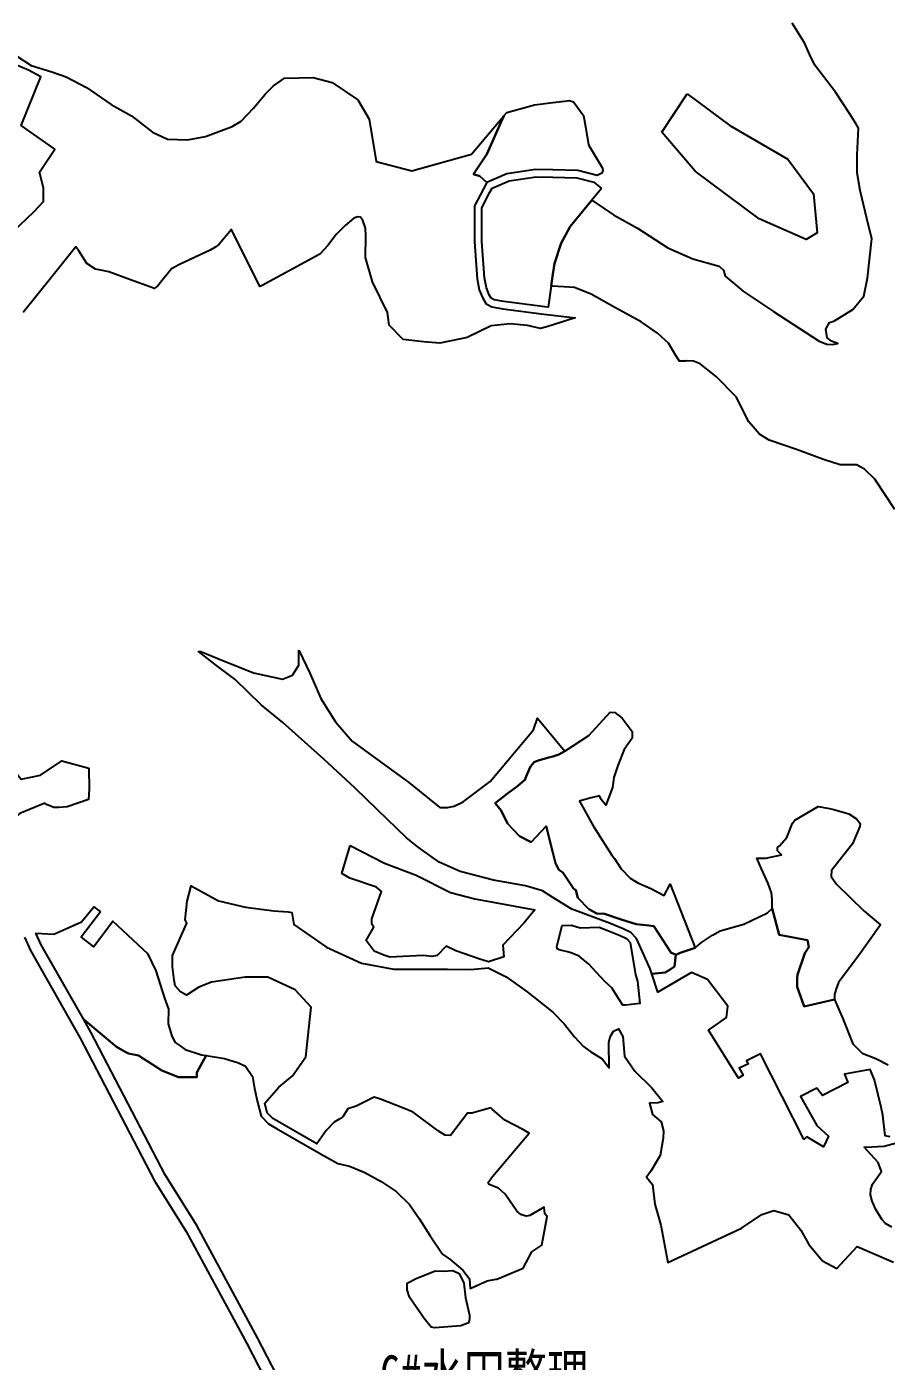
# Model space of a CAD drawing. Header units: millimetres. Extents: x 35444746 to 35449000, y 3482000 to 3488437.
# Drawn here: x 35446807.2 to 35447122.2, y 3485341.1 to 3485830 of the extents above; entities that cross this region are included whole.
import ezdxf
from ezdxf.enums import TextEntityAlignment as Align

# ---------------------------------------------------------------- set-up
doc = ezdxf.new("R2010")
doc.units = ezdxf.units.MM
for name, color, linetype, true_color in [('0203.02旱地整理', 9, 'Continuous', 0x808080), ('0204.01水田整理标注', 7, 'Continuous', 0xffffff), ('0204.02水田整理', 9, 'Continuous', 0x808080)]:
    doc.layers.add(name, color=color, linetype=linetype, true_color=true_color)
doc.styles.add('宋体', font='')
doc.styles.get('宋体').set_extended_font_data('SimSun')

msp = doc.modelspace()

# ---------------------------------------------------------------- linework, layer by layer
at = {"layer": '0203.02旱地整理', "color": 41}
for points in [[(35446803.583, 3485819.182), (35446808.933, 3485815.869), (35446816.412, 3485813.514), (35446821.768, 3485811.618), (35446829.203, 3485807.694), (35446838.151, 3485801.587), (35446845.606, 3485797.32), (35446853.384, 3485791.433), (35446858.878, 3485788.849), (35446866.152, 3485788.532), (35446872.727, 3485789.862), (35446882.496, 3485793.471), (35446885.792, 3485795.363), (35446890.371, 3485800.163), (35446894.622, 3485805.293), (35446897.646, 3485808.423), (35446901.716, 3485811.226), (35446912.222, 3485811.449), (35446919.183, 3485809.614), (35446928.609, 3485803.207), (35446932.718, 3485796.166), (35446935.323, 3485780.596), (35446948.364, 3485777.235), (35446970.219, 3485783.387), (35446982.086, 3485797.369), (35446975.866, 3485783.35), (35446970.949, 3485776.007), (35446973.304, 3485775.218), (35446975.795, 3485772.957), (35446974.551, 3485770.67), (35446971.314, 3485764.379), (35446971.312, 3485751.264), (35446972.243, 3485737.702), (35446973.057, 3485733.606), (35446974.297, 3485730.58), (35446975.546, 3485728.497), (35446977.671, 3485727.418), (35446981.685, 3485726.736), (35446996.677, 3485724.754), (35447000, 3485724.352), (35447008.148, 3485723.368), (35446997.856, 3485720.135), (35446995.438, 3485719.502), (35446990.758, 3485720.511), (35446984.342, 3485721.21), (35446977.427, 3485720.448), (35446968.652, 3485716.206), (35446958.642, 3485714.086), (35446952.648, 3485714.572), (35446945.127, 3485715.456), (35446939.998, 3485720.703), (35446939.367, 3485725.354), (35446933.875, 3485736.554), (35446931.389, 3485745.537), (35446931.508, 3485753.447), (35446931.358, 3485756.221), (35446930.392, 3485758.998), (35446929.501, 3485760.307), (35446928.523, 3485760.393), (35446927.053, 3485759.911), (35446923.859, 3485757.153), (35446920.581, 3485753.906), (35446917.626, 3485749.924), (35446914.675, 3485746.757), (35446893.498, 3485735.276), (35446892.63, 3485734.898), (35446882.288, 3485755.727), (35446877.786, 3485750.399), (35446876.563, 3485749.431), (35446874.445, 3485748.141), (35446863.213, 3485742.915), (35446860.281, 3485741.305), (35446855.23, 3485735.102), (35446854.004, 3485734.131), (35446852.712, 3485734.604), (35446845.25, 3485737.333), (35446837.387, 3485740.209), (35446834.382, 3485740.825), (35446832.505, 3485741.21), (35446829.338, 3485743.343), (35446826.303, 3485747.941), (35446825.286, 3485749.405), (35446816.421, 3485738.374), (35446805.912, 3485725.299)], [(35446803.583, 3485819.182), (35446808.933, 3485815.869), (35446816.412, 3485813.514), (35446821.768, 3485811.618), (35446829.203, 3485807.694), (35446838.151, 3485801.587), (35446845.606, 3485797.32), (35446853.384, 3485791.433), (35446858.878, 3485788.849), (35446866.152, 3485788.532), (35446872.727, 3485789.862), (35446882.496, 3485793.471), (35446885.792, 3485795.363), (35446890.371, 3485800.163), (35446894.622, 3485805.293), (35446897.646, 3485808.423), (35446901.716, 3485811.226), (35446912.222, 3485811.449), (35446919.183, 3485809.614), (35446928.609, 3485803.207), (35446932.718, 3485796.166), (35446935.323, 3485780.596), (35446948.364, 3485777.235), (35446970.219, 3485783.387), (35446982.086, 3485797.369), (35446975.866, 3485783.35), (35446970.949, 3485776.007), (35446973.304, 3485775.218), (35446975.795, 3485772.957), (35446974.551, 3485770.67), (35446971.314, 3485764.379), (35446971.312, 3485751.264), (35446972.243, 3485737.702), (35446973.057, 3485733.606), (35446974.297, 3485730.58), (35446975.546, 3485728.497), (35446977.671, 3485727.418), (35446981.685, 3485726.736), (35446996.677, 3485724.754), (35447000, 3485724.352), (35447008.148, 3485723.368), (35446997.856, 3485720.135), (35446995.438, 3485719.502), (35446990.758, 3485720.511), (35446984.342, 3485721.21), (35446977.427, 3485720.448), (35446968.652, 3485716.206), (35446958.642, 3485714.086), (35446952.648, 3485714.572), (35446945.127, 3485715.456), (35446939.998, 3485720.703), (35446939.367, 3485725.354), (35446933.875, 3485736.554), (35446931.389, 3485745.537), (35446931.508, 3485753.447), (35446931.358, 3485756.221), (35446930.392, 3485758.998), (35446929.501, 3485760.307), (35446928.523, 3485760.393), (35446927.053, 3485759.911), (35446923.859, 3485757.153), (35446920.581, 3485753.906), (35446917.626, 3485749.924), (35446914.675, 3485746.757), (35446893.498, 3485735.276), (35446892.63, 3485734.898), (35446882.288, 3485755.727), (35446877.786, 3485750.399), (35446876.563, 3485749.431), (35446874.445, 3485748.141), (35446863.213, 3485742.915), (35446860.281, 3485741.305), (35446855.23, 3485735.102), (35446854.004, 3485734.131), (35446852.712, 3485734.604), (35446845.25, 3485737.333), (35446837.387, 3485740.209), (35446834.382, 3485740.825), (35446832.505, 3485741.21), (35446829.338, 3485743.343), (35446826.303, 3485747.941), (35446825.286, 3485749.405), (35446816.421, 3485738.374), (35446805.912, 3485725.299)], [(35446796.812, 3485749.84), (35446809.941, 3485762.332), (35446813.438, 3485765.984), (35446813.434, 3485771.014), (35446811.962, 3485776.785), (35446817.542, 3485785.158), (35446805.264, 3485793.788), (35446812.391, 3485811.645), (35446807.869, 3485814.095), (35446803.264, 3485816.059)], [(35446796.812, 3485749.84), (35446809.941, 3485762.332), (35446813.438, 3485765.984), (35446813.434, 3485771.014), (35446811.962, 3485776.785), (35446817.542, 3485785.158), (35446805.264, 3485793.788), (35446812.391, 3485811.645), (35446807.869, 3485814.095), (35446803.264, 3485816.059)], [(35447123.624, 3485423.369), (35447121.69, 3485423.691), (35447120.918, 3485431.32), (35447120.246, 3485434.293), (35447117.802, 3485444.293), (35447116.267, 3485447.992), (35447106.829, 3485446.33), (35447108.121, 3485443.288), (35447098.788, 3485438.568), (35447096.659, 3485441.148), (35447090.722, 3485438.18), (35447096.723, 3485427.537), (35447100.982, 3485423.631), (35447099.114, 3485419.686), (35447093.041, 3485423.343), (35447091.941, 3485422.57), (35447076.057, 3485453.748), (35447070.986, 3485451.21), (35447071.642, 3485450.129), (35447068.317, 3485448.492), (35447069.71, 3485445.997), (35447068.042, 3485444.912), (35447057.026, 3485462.488), (35447063.648, 3485467.132), (35447064.096, 3485471.276), (35447056.701, 3485481.019), (35447050.763, 3485483.595), (35447038.414, 3485476.312), (35447036.235, 3485483.125), (35447041.157, 3485483.622), (35447042.956, 3485484.688), (35447044.547, 3485485.762), (35447045.005, 3485490.122), (35447045.138, 3485490.067), (35447046.638, 3485490.805), (35447052.168, 3485492.616), (35447054.443, 3485494.514), (35447058.523, 3485497.225), (35447061.27, 3485498.866), (35447069.91, 3485501.3), (35447078.643, 3485505.392), (35447080.344, 3485507.018), (35447082.929, 3485497.416), (35447093.307, 3485495.416), (35447093.801, 3485492.899), (35447092.304, 3485490.601), (35447089.593, 3485482.714), (35447089.503, 3485481.478), (35447089.565, 3485478.263), (35447092.076, 3485471.158), (35447103.174, 3485473.706), (35447106.397, 3485466.307), (35447109.936, 3485457.431), (35447113.352, 3485454.046), (35447118.335, 3485452.042), (35447122.825, 3485449.797)], [(35447123.624, 3485423.369), (35447121.69, 3485423.691), (35447120.918, 3485431.32), (35447120.246, 3485434.293), (35447117.802, 3485444.293), (35447116.267, 3485447.992), (35447106.829, 3485446.33), (35447108.121, 3485443.288), (35447098.788, 3485438.568), (35447096.659, 3485441.148), (35447090.722, 3485438.18), (35447096.723, 3485427.537), (35447100.982, 3485423.631), (35447099.114, 3485419.686), (35447093.041, 3485423.343), (35447091.941, 3485422.57), (35447076.057, 3485453.748), (35447070.986, 3485451.21), (35447071.642, 3485450.129), (35447068.317, 3485448.492), (35447069.71, 3485445.997), (35447068.042, 3485444.912), (35447057.026, 3485462.488), (35447063.648, 3485467.132), (35447064.096, 3485471.276), (35447056.701, 3485481.019), (35447050.763, 3485483.595), (35447038.414, 3485476.312), (35447036.235, 3485483.125), (35447041.157, 3485483.622), (35447042.956, 3485484.688), (35447044.547, 3485485.762), (35447045.005, 3485490.122), (35447045.138, 3485490.067), (35447046.638, 3485490.805), (35447052.168, 3485492.616), (35447054.443, 3485494.514), (35447058.523, 3485497.225), (35447061.27, 3485498.866), (35447069.91, 3485501.3), (35447078.643, 3485505.392), (35447080.344, 3485507.018), (35447082.929, 3485497.416), (35447093.307, 3485495.416), (35447093.801, 3485492.899), (35447092.304, 3485490.601), (35447089.593, 3485482.714), (35447089.503, 3485481.478), (35447089.565, 3485478.263), (35447092.076, 3485471.158), (35447103.174, 3485473.706), (35447106.397, 3485466.307), (35447109.936, 3485457.431), (35447113.352, 3485454.046), (35447118.335, 3485452.042), (35447122.825, 3485449.797)]]:
    msp.add_lwpolyline(points, dxfattribs=at)
for points in [[(35446983.156, 3485798.588), (35446993.31, 3485801.465), (35447000, 3485802.27), (35447004.27, 3485802.784), (35447005.988, 3485803.018), (35447007.62, 3485802.518), (35447011.184, 3485797.509), (35447012.134, 3485792.681), (35447013.077, 3485786.79), (35447018.171, 3485778.2), (35447018.298, 3485777.373), (35447017.949, 3485776.38), (35447016.223, 3485775.567), (35447009.185, 3485777.333), (35447000, 3485777.587), (35446993.696, 3485777.761), (35446983.193, 3485776.189), (35446975.795, 3485772.957), (35446973.304, 3485775.218), (35446970.949, 3485776.007), (35446975.866, 3485783.35), (35446982.086, 3485797.369)], [(35446983.156, 3485798.588), (35446993.31, 3485801.465), (35447000, 3485802.27), (35447004.27, 3485802.784), (35447005.988, 3485803.018), (35447007.62, 3485802.518), (35447011.184, 3485797.509), (35447012.134, 3485792.681), (35447013.077, 3485786.79), (35447018.171, 3485778.2), (35447018.298, 3485777.373), (35447017.949, 3485776.38), (35447016.223, 3485775.567), (35447009.185, 3485777.333), (35447000, 3485777.587), (35446993.696, 3485777.761), (35446983.193, 3485776.189), (35446975.795, 3485772.957), (35446973.304, 3485775.218), (35446970.949, 3485776.007), (35446975.866, 3485783.35), (35446982.086, 3485797.369)], [(35447049.268, 3485805.377), (35447064.828, 3485793.874), (35447086.087, 3485781.478), (35447095.451, 3485768.83), (35447096.843, 3485754.537), (35447092.762, 3485752.103), (35447075.532, 3485759.685), (35447052.174, 3485777.078), (35447039.946, 3485791.337)], [(35447049.268, 3485805.377), (35447064.828, 3485793.874), (35447086.087, 3485781.478), (35447095.451, 3485768.83), (35447096.843, 3485754.537), (35447092.762, 3485752.103), (35447075.532, 3485759.685), (35447052.174, 3485777.078), (35447039.946, 3485791.337)], [(35447017.794, 3485770.782), (35447014.328, 3485766.541), (35447006.395, 3485756.834), (35447002.993, 3485750.706), (35447000.568, 3485743.342), (35447000, 3485739.316), (35446999.398, 3485735.048), (35446998.302, 3485727.277), (35446997.016, 3485727.433), (35446982.088, 3485729.406), (35446978.528, 3485730.011), (35446977.462, 3485730.552), (35446976.718, 3485731.793), (35446975.655, 3485734.389), (35446974.925, 3485738.059), (35446974.012, 3485751.356), (35446974.014, 3485763.725), (35446976.938, 3485769.407), (35446977.724, 3485770.853), (35446983.946, 3485773.572), (35446993.86, 3485775.055), (35447000, 3485774.886), (35447008.815, 3485774.642), (35447014.978, 3485773.096)], [(35447017.794, 3485770.782), (35447014.328, 3485766.541), (35447006.395, 3485756.834), (35447002.993, 3485750.706), (35447000.568, 3485743.342), (35447000, 3485739.316), (35446999.398, 3485735.048), (35446998.302, 3485727.277), (35446997.016, 3485727.433), (35446982.088, 3485729.406), (35446978.528, 3485730.011), (35446977.462, 3485730.552), (35446976.718, 3485731.793), (35446975.655, 3485734.389), (35446974.925, 3485738.059), (35446974.012, 3485751.356), (35446974.014, 3485763.725), (35446976.938, 3485769.407), (35446977.724, 3485770.853), (35446983.946, 3485773.572), (35446993.86, 3485775.055), (35447000, 3485774.886), (35447008.815, 3485774.642), (35447014.978, 3485773.096)], [(35446906.945, 3485601.663), (35446910.991, 3485593.211), (35446915.047, 3485583.971), (35446920.424, 3485575.381), (35446926.467, 3485568.268), (35446947.27, 3485553.164), (35446958.567, 3485544.043), (35446961.364, 3485544.026), (35446963.836, 3485544.504), (35446967.137, 3485546.129), (35446977.055, 3485553.471), (35446992.971, 3485572.459), (35446994.37, 3485576.763), (35447004.365, 3485564.688), (35447002.211, 3485563.463), (35447000, 3485562.749), (35446998.491, 3485562.262), (35446994.683, 3485561.211), (35446993.109, 3485560.56), (35446991.777, 3485558.998), (35446990.519, 3485556.031), (35446989.763, 3485554.135), (35446987.104, 3485551.838), (35446983.369, 3485549.134), (35446978.811, 3485545.594), (35446981.062, 3485542.92), (35446983.431, 3485538.191), (35446987.784, 3485533.533), (35446992.053, 3485531.324), (35446997.494, 3485537.12), (35447000, 3485527.519), (35447001.028, 3485523.58), (35447002.146, 3485521.23), (35447003.632, 3485520.143), (35447007.577, 3485514.311), (35447008.403, 3485513.725), (35447009.107, 3485510.928), (35447013.238, 3485506.745), (35447016.138, 3485505.147), (35447018.964, 3485505.047), (35447025.02, 3485503.013), (35447030.497, 3485501.316), (35447035.192, 3485500.776), (35447036.978, 3485500.503), (35447043.315, 3485490.826), (35447045.005, 3485490.122), (35447044.547, 3485485.762), (35447042.956, 3485484.688), (35447041.157, 3485483.622), (35447036.235, 3485483.125), (35447035.65, 3485484.953), (35447030.666, 3485496.04), (35447028.603, 3485498.238), (35447025.728, 3485499.602), (35447020.799, 3485501.592), (35447006.973, 3485506.809), (35447000, 3485511.094), (35446996.189, 3485513.469), (35446990.008, 3485515.302), (35446978.277, 3485517.347), (35446966.103, 3485520.513), (35446958.354, 3485523.945), (35446950.652, 3485529.416), (35446946.364, 3485532.846), (35446935.814, 3485543.209), (35446927.526, 3485551.138), (35446916.071, 3485561.754), (35446901.079, 3485575.119), (35446893.144, 3485581.635), (35446883.576, 3485590.936), (35446876.746, 3485596.053), (35446870.15, 3485601.118), (35446871.005, 3485601.132), (35446877.233, 3485598.563), (35446890.377, 3485593.285), (35446901.011, 3485591.01), (35446904.667, 3485592.452), (35446906.958, 3485596.192), (35446906.987, 3485597.816)], [(35446906.945, 3485601.663), (35446910.991, 3485593.211), (35446915.047, 3485583.971), (35446920.424, 3485575.381), (35446926.467, 3485568.268), (35446947.27, 3485553.164), (35446958.567, 3485544.043), (35446961.364, 3485544.026), (35446963.836, 3485544.504), (35446967.137, 3485546.129), (35446977.055, 3485553.471), (35446992.971, 3485572.459), (35446994.37, 3485576.763), (35447004.365, 3485564.688), (35447002.211, 3485563.463), (35447000, 3485562.749), (35446998.491, 3485562.262), (35446994.683, 3485561.211), (35446993.109, 3485560.56), (35446991.777, 3485558.998), (35446990.519, 3485556.031), (35446989.763, 3485554.135), (35446987.104, 3485551.838), (35446983.369, 3485549.134), (35446978.811, 3485545.594), (35446981.062, 3485542.92), (35446983.431, 3485538.191), (35446987.784, 3485533.533), (35446992.053, 3485531.324), (35446997.494, 3485537.12), (35447000, 3485527.519), (35447001.028, 3485523.58), (35447002.146, 3485521.23), (35447003.632, 3485520.143), (35447007.577, 3485514.311), (35447008.403, 3485513.725), (35447009.107, 3485510.928), (35447013.238, 3485506.745), (35447016.138, 3485505.147), (35447018.964, 3485505.047), (35447025.02, 3485503.013), (35447030.497, 3485501.316), (35447035.192, 3485500.776), (35447036.978, 3485500.503), (35447043.315, 3485490.826), (35447045.005, 3485490.122), (35447044.547, 3485485.762), (35447042.956, 3485484.688), (35447041.157, 3485483.622), (35447036.235, 3485483.125), (35447035.65, 3485484.953), (35447030.666, 3485496.04), (35447028.603, 3485498.238), (35447025.728, 3485499.602), (35447020.799, 3485501.592), (35447006.973, 3485506.809), (35447000, 3485511.094), (35446996.189, 3485513.469), (35446990.008, 3485515.302), (35446978.277, 3485517.347), (35446966.103, 3485520.513), (35446958.354, 3485523.945), (35446950.652, 3485529.416), (35446946.364, 3485532.846), (35446935.814, 3485543.209), (35446927.526, 3485551.138), (35446916.071, 3485561.754), (35446901.079, 3485575.119), (35446893.144, 3485581.635), (35446883.576, 3485590.936), (35446876.746, 3485596.053), (35446870.15, 3485601.118), (35446871.005, 3485601.132), (35446877.233, 3485598.563), (35446890.377, 3485593.285), (35446901.011, 3485591.01), (35446904.667, 3485592.452), (35446906.958, 3485596.192), (35446906.987, 3485597.816)], [(35446790.157, 3485566.663), (35446797.046, 3485564.394), (35446805.176, 3485554.382), (35446812.365, 3485555.888), (35446820.176, 3485561.162), (35446829.953, 3485558.427), (35446830.081, 3485550.679), (35446829.862, 3485546.958), (35446822.085, 3485544.275), (35446819.022, 3485544.035), (35446817.152, 3485544.044), (35446814.521, 3485545.078), (35446813.912, 3485545.629), (35446804.783, 3485541.824), (35446795.386, 3485534.639), (35446793.921, 3485535.823), (35446784.166, 3485546.449), (35446785.041, 3485556.673), (35446784.752, 3485562.645), (35446785.918, 3485562.532), (35446786.644, 3485562.443), (35446787.885, 3485563.077)], [(35446790.157, 3485566.663), (35446797.046, 3485564.394), (35446805.176, 3485554.382), (35446812.365, 3485555.888), (35446820.176, 3485561.162), (35446829.953, 3485558.427), (35446830.081, 3485550.679), (35446829.862, 3485546.958), (35446822.085, 3485544.275), (35446819.022, 3485544.035), (35446817.152, 3485544.044), (35446814.521, 3485545.078), (35446813.912, 3485545.629), (35446804.783, 3485541.824), (35446795.386, 3485534.639), (35446793.921, 3485535.823), (35446784.166, 3485546.449), (35446785.041, 3485556.673), (35446784.752, 3485562.645), (35446785.918, 3485562.532), (35446786.644, 3485562.443), (35446787.885, 3485563.077)], [(35446925.773, 3485530.044), (35446938.387, 3485523.67), (35446949.895, 3485519.228), (35446962.538, 3485512.925), (35446971.386, 3485510.53), (35446993.434, 3485506.546), (35446989.401, 3485501.58), (35446981.673, 3485493.612), (35446982.099, 3485489.294), (35446976.473, 3485487.504), (35446973.208, 3485488.447), (35446964.456, 3485491.54), (35446960.863, 3485493.271), (35446957.666, 3485489.76), (35446955.726, 3485489.435), (35446952.527, 3485489.792), (35446940.309, 3485489.194), (35446938.039, 3485489.882), (35446934.498, 3485491.439), (35446931.639, 3485495.248), (35446934.482, 3485500.228), (35446933.649, 3485501.325), (35446933.661, 3485503.256), (35446937.246, 3485513.19), (35446935.376, 3485514.851), (35446925.615, 3485518.173), (35446922.698, 3485519.78)], [(35446925.773, 3485530.044), (35446938.387, 3485523.67), (35446949.895, 3485519.228), (35446962.538, 3485512.925), (35446971.386, 3485510.53), (35446993.434, 3485506.546), (35446989.401, 3485501.58), (35446981.673, 3485493.612), (35446982.099, 3485489.294), (35446976.473, 3485487.504), (35446973.208, 3485488.447), (35446964.456, 3485491.54), (35446960.863, 3485493.271), (35446957.666, 3485489.76), (35446955.726, 3485489.435), (35446952.527, 3485489.792), (35446940.309, 3485489.194), (35446938.039, 3485489.882), (35446934.498, 3485491.439), (35446931.639, 3485495.248), (35446934.482, 3485500.228), (35446933.649, 3485501.325), (35446933.661, 3485503.256), (35446937.246, 3485513.19), (35446935.376, 3485514.851), (35446925.615, 3485518.173), (35446922.698, 3485519.78)], [(35446834.226, 3485505.822), (35446827.165, 3485496.479), (35446831.783, 3485492.989), (35446838.843493, 3485502.332382), (35446851.5, 3485490.507), (35446854.572, 3485484.229), (35446857.697, 3485474.179), (35446859.175, 3485470.086), (35446859.112, 3485464.804), (35446860.433, 3485460.189), (35446861.585, 3485457.962), (35446863.429, 3485456.752), (35446865.287, 3485455.372), (35446871.245, 3485453.452), (35446873.022, 3485453.155), (35446869.635, 3485446.942), (35446869.626, 3485445.223), (35446866.151, 3485445.163), (35446862.889, 3485445.18), (35446856.72, 3485447.614), (35446848.221, 3485453.147), (35446844.559, 3485453.857), (35446843.347, 3485454.54), (35446840.115, 3485456.365), (35446828.13118, 3485466.38334), (35446812.584228, 3485493.65352), (35446810.634912, 3485498.013236), (35446817.137, 3485497.661), (35446822.687, 3485500.067), (35446827.297, 3485502.066), (35446831.822, 3485507.563)], [(35446834.226, 3485505.822), (35446827.165, 3485496.479), (35446831.783, 3485492.989), (35446838.843493, 3485502.332382), (35446851.5, 3485490.507), (35446854.572, 3485484.229), (35446857.697, 3485474.179), (35446859.175, 3485470.086), (35446859.112, 3485464.804), (35446860.433, 3485460.189), (35446861.585, 3485457.962), (35446863.429, 3485456.752), (35446865.287, 3485455.372), (35446871.245, 3485453.452), (35446873.022, 3485453.155), (35446869.635, 3485446.942), (35446869.626, 3485445.223), (35446866.151, 3485445.163), (35446862.889, 3485445.18), (35446856.72, 3485447.614), (35446848.221, 3485453.147), (35446844.559, 3485453.857), (35446843.347, 3485454.54), (35446840.115, 3485456.365), (35446828.13118, 3485466.38334), (35446812.584228, 3485493.65352), (35446810.634912, 3485498.013236), (35446817.137, 3485497.661), (35446822.687, 3485500.067), (35446827.297, 3485502.066), (35446831.822, 3485507.563)], [(35447016.983, 3485500.146), (35447019.817, 3485499.077), (35447024.643, 3485497.128), (35447026.984, 3485496.018), (35447028.388, 3485494.521), (35447030.299, 3485482.702), (35447031.046, 3485480.404), (35447031.925, 3485472.199), (35447026.651, 3485471.647), (35447025.599, 3485471.56), (35447024.072, 3485474.005), (35447021.587, 3485477.953), (35447019.007, 3485480.228), (35447016.021, 3485483.511), (35447013.191, 3485486.623), (35447009.612, 3485489.573), (35447006.358, 3485490.932), (35447002.348, 3485491.878), (35447001.597, 3485492.217), (35447001.435, 3485493.138), (35447003.407, 3485500.738), (35447006.86, 3485500.963), (35447009.986, 3485499.871)], [(35447016.983, 3485500.146), (35447019.817, 3485499.077), (35447024.643, 3485497.128), (35447026.984, 3485496.018), (35447028.388, 3485494.521), (35447030.299, 3485482.702), (35447031.046, 3485480.404), (35447031.925, 3485472.199), (35447026.651, 3485471.647), (35447025.599, 3485471.56), (35447024.072, 3485474.005), (35447021.587, 3485477.953), (35447019.007, 3485480.228), (35447016.021, 3485483.511), (35447013.191, 3485486.623), (35447009.612, 3485489.573), (35447006.358, 3485490.932), (35447002.348, 3485491.878), (35447001.597, 3485492.217), (35447001.435, 3485493.138), (35447003.407, 3485500.738), (35447006.86, 3485500.963), (35447009.986, 3485499.871)]]:
    msp.add_lwpolyline(points, close=True, dxfattribs=at)
at = {"layer": '0204.02水田整理', "color": 51}
for points in [[(35447125.285, 3485653.216), (35447117.972, 3485664.34), (35447114.221, 3485667.974), (35447111.277, 3485669.552), (35447105.239, 3485669.591), (35447104.878, 3485669.593), (35447099.557, 3485671.343), (35447097.754, 3485671.936), (35447089.569, 3485675.024), (35447079.267, 3485678.586), (35447075.754, 3485680.741), (35447071.764, 3485685.278), (35447067.147, 3485694.412), (35447059.813, 3485701.923), (35447053.937, 3485706.472), (35447051.565, 3485707.553), (35447049.022, 3485707.57), (35447048.589, 3485707.566), (35447046.456, 3485707.546), (35447045.074, 3485709.606), (35447042.313, 3485714.053), (35447038.317, 3485717.771), (35447032.381, 3485721.865), (35447022.655, 3485727.177), (35447014.073, 3485731.989), (35447008.185, 3485734.402), (35447007.891, 3485734.522), (35447000, 3485735.01), (35446999.398, 3485735.048), (35447000, 3485739.316), (35447000.568, 3485743.342), (35447002.993, 3485750.706), (35447006.395, 3485756.834), (35447014.328, 3485766.541), (35447022.207, 3485761.138), (35447031.072, 3485756.266), (35447042.095, 3485748.98), (35447051.335, 3485744.985), (35447060.993, 3485742.299), (35447062.542, 3485740.895), (35447063.183, 3485738.595), (35447066.658, 3485735.683), (35447069.789, 3485733.059), (35447080.812, 3485725.69), (35447097.551, 3485714.842), (35447100.332, 3485713.676), (35447102.299, 3485713.663), (35447104.351, 3485713.978), (35447102.134, 3485714.852), (35447100.468, 3485716.088), (35447100.03, 3485719.216), (35447101.376, 3485721.626), (35447102.938, 3485722.213), (35447104.81, 3485723.205), (35447109.866, 3485726.435), (35447113.987, 3485731.316), (35447115.255, 3485737.85), (35447116.903, 3485752.424), (35447115.626, 3485757.256), (35447112.574, 3485770.033), (35447111.446, 3485776.451), (35447111.49, 3485783.086), (35447111.926, 3485792.901), (35447110.946, 3485794.512), (35447109.879, 3485796.268), (35447108.93, 3485797.829), (35447103.583, 3485806.044), (35447095.957, 3485815.993), (35447094.18, 3485819.686), (35447092.164, 3485824.116), (35447087.658, 3485831.38)], [(35446914.580023, 3485305.614646), (35446891.817579, 3485349.741647), (35446869.586506, 3485390.945051), (35446858.005788, 3485409.459505), (35446830.798121, 3485461.705383), (35446828.13118, 3485466.38334), (35446840.115, 3485456.365), (35446843.347, 3485454.54), (35446844.559, 3485453.857), (35446848.221, 3485453.147), (35446856.72, 3485447.614), (35446862.889, 3485445.18), (35446866.151, 3485445.163), (35446869.626, 3485445.223), (35446869.635, 3485446.942), (35446873.022, 3485453.155), (35446879.774, 3485452.028), (35446884.894, 3485450.457), (35446887.452, 3485449.244), (35446889.988, 3485445.462), (35446890.644, 3485441.011), (35446891.81, 3485436.044), (35446893.142, 3485430.895), (35446895.863, 3485428.14), (35446898.76, 3485426.411), (35446914.275, 3485417.473), (35446921.29, 3485413.62), (35446925.565, 3485412.569), (35446931.098, 3485410.322), (35446937.154, 3485406.951), (35446942.561, 3485403.31), (35446947.5, 3485398.574), (35446951.076, 3485393.419), (35446955.046, 3485387.141), (35446959.548, 3485380.344), (35446962.363, 3485378.428), (35446966.973, 3485374.468), (35446969.525, 3485371.296), (35446969.681, 3485367.835), (35446975.963, 3485370.632), (35446979.099, 3485371.19), (35446979.514, 3485371.264), (35446989.147, 3485375.209), (35446992.282, 3485381.264), (35446996.012, 3485383.712), (35446997.966, 3485394.221), (35446997.082, 3485395.159), (35446996.843, 3485397.62), (35446991.54, 3485394.61), (35446990.347, 3485394.362), (35446989.752, 3485394.451), (35446988.309, 3485394.97), (35446986.869, 3485396.171), (35446982.483, 3485402.411), (35446980.113, 3485404.553), (35446976.633, 3485405.937), (35446976.297, 3485406.62), (35446977.945, 3485408.848), (35446991.3, 3485424.726), (35446989.22, 3485425.902), (35446982.374, 3485429.422), (35446977.736, 3485433.521), (35446977.336, 3485433.939), (35446970.284, 3485432.032), (35446968.75, 3485432.042), (35446962.515, 3485423.851), (35446960.556, 3485423.949), (35446959.283, 3485424.723), (35446958.01, 3485425.584), (35446948.85, 3485432.372), (35446945.281, 3485433.928), (35446936.865, 3485437.134), (35446934.484, 3485437.916), (35446927.902, 3485434.548), (35446924.914, 3485433.63), (35446923.031, 3485430.726), (35446921.991, 3485429.958), (35446919.901, 3485428.762), (35446916.924, 3485425.672), (35446913.532, 3485420.786), (35446900.025, 3485428.568), (35446897.418, 3485430.123), (35446895.394, 3485432.173), (35446894.471, 3485435.738), (35446898.745, 3485440.581), (35446899.647, 3485441.603), (35446904.621, 3485445.752), (35446909.498, 3485452.613), (35446911.407, 3485470.898), (35446905.619, 3485477.195), (35446895.599, 3485481.825), (35446887.241, 3485481.806), (35446874.923, 3485480.06), (35446870.358, 3485478.206), (35446865.84, 3485475.28), (35446863.639, 3485476.482), (35446861.615, 3485478.703), (35446861.288, 3485480.743), (35446860.64, 3485485.673), (35446860.665, 3485489.749), (35446865.926, 3485501.687), (35446865.34, 3485502.877), (35446866.06, 3485509.651), (35446867.542, 3485515.256), (35446877.548, 3485509.794), (35446887.405, 3485507.454), (35446897.774, 3485506.124), (35446903.087, 3485505.837), (35446904.376, 3485505.489), (35446905.065, 3485501.123), (35446917.041, 3485492.856), (35446929.868, 3485487.02), (35446941.692, 3485484.739), (35446959.324, 3485484.76), (35446961.44, 3485484.762), (35446969.907, 3485484.651), (35446976.309, 3485485.223), (35446982.96, 3485481.932), (35446990.599, 3485476.469), (35446992.878, 3485474.669), (35447000, 3485469.047), (35447004.219, 3485464.614), (35447007.796, 3485460.073), (35447011.22, 3485456.505), (35447011.29, 3485456.432), (35447013.892, 3485454.5), (35447018.13, 3485451.973), (35447020.669, 3485448.639), (35447020.476, 3485457.956), (35447020.993, 3485460.051), (35447022.18, 3485462.057), (35447024.032, 3485462.969), (35447025.629, 3485460.167), (35447026.274, 3485452.861), (35447030.036, 3485447.382), (35447036.27, 3485441.365), (35447040.256, 3485436.286), (35447038.465, 3485435.771), (35447035.437, 3485435.741), (35447036.538, 3485431.523), (35447039.634, 3485428.897), (35447040.496, 3485425.6), (35447040.395, 3485422.908), (35447039.261, 3485416.521), (35447035.896, 3485410.774), (35447034.263, 3485408.64), (35447036.541, 3485405.901), (35447037.408, 3485398.757), (35447039.573, 3485390.964), (35447042.128, 3485377.322), (35447069.112, 3485389.928), (35447076.589, 3485394.929), (35447081.012, 3485396.358), (35447086.506, 3485394.743), (35447090.864, 3485389.149), (35447093.723, 3485383.958), (35447098.8, 3485377.893), (35447103.989, 3485375.091), (35447111.53, 3485383.181), (35447124.741, 3485377.512)], [(35446806.408072, 3485496.52188), (35446808.595042, 3485491.630645), (35446826.87502, 3485459.56659), (35446854.124825, 3485407.239796), (35446865.722932, 3485388.697542), (35446887.866247, 3485347.65679), (35446910.628941, 3485303.529306)], [(35447124.216, 3485390.286), (35447121.904, 3485391.645), (35447120.678, 3485392.972), (35447118.317, 3485396.697), (35447117.022, 3485399.755), (35447116.38, 3485402.149), (35447116.477, 3485404.043), (35447117.068, 3485406.016), (35447120.41, 3485410.689), (35447119.201, 3485413.989), (35447114.036, 3485419.539), (35447114.58, 3485419.558), (35447121.426, 3485419.996), (35447125.88, 3485421.219)]]:
    msp.add_lwpolyline(points, dxfattribs=at)
for points in [[(35447004.365, 3485564.688), (35447013.152, 3485570.413), (35447021.06, 3485578.874), (35447022.709, 3485578.782), (35447025.337, 3485576.785), (35447029.063, 3485571.858), (35447029.048, 3485569.384), (35447026.135, 3485565.278), (35447023.789, 3485559.354), (35447022.395, 3485554.938), (35447021.914, 3485551.34), (35447019.468, 3485544.888), (35447017.747, 3485546.964), (35447017.13, 3485548.3), (35447014.003, 3485547.51), (35447010.524, 3485546.622), (35447009.806, 3485546.316), (35447014.785, 3485537.324), (35447021.67, 3485526.603), (35447022.544, 3485525.271), (35447024.987, 3485521.553), (35447028.36, 3485518.137), (35447031.165, 3485516.463), (35447035.871, 3485514.364), (35447040.798, 3485511.72), (35447043.002, 3485515.976), (35447052.168, 3485492.616), (35447046.638, 3485490.805), (35447045.138, 3485490.067), (35447045.005, 3485490.122), (35447043.315, 3485490.826), (35447036.978, 3485500.503), (35447035.192, 3485500.776), (35447030.497, 3485501.316), (35447025.02, 3485503.013), (35447018.964, 3485505.047), (35447016.138, 3485505.147), (35447013.238, 3485506.745), (35447009.107, 3485510.928), (35447008.403, 3485513.725), (35447007.577, 3485514.311), (35447003.632, 3485520.143), (35447002.146, 3485521.23), (35447001.028, 3485523.58), (35447000, 3485527.519), (35446997.494, 3485537.12), (35446992.053, 3485531.324), (35446987.784, 3485533.533), (35446983.431, 3485538.191), (35446981.062, 3485542.92), (35446978.811, 3485545.594), (35446983.369, 3485549.134), (35446987.104, 3485551.838), (35446989.763, 3485554.135), (35446990.519, 3485556.031), (35446991.777, 3485558.998), (35446993.109, 3485560.56), (35446994.683, 3485561.211), (35446998.491, 3485562.262), (35447000, 3485562.749), (35447002.211, 3485563.463)], [(35447109.776, 3485530.75), (35447102.026, 3485520.956), (35447102.009, 3485518.739), (35447103.96, 3485515.932), (35447113.906, 3485506.168), (35447120.047, 3485500.971), (35447119.845, 3485500.703), (35447111.978, 3485489.618), (35447111.177, 3485488.551), (35447104.695, 3485479.922), (35447103.776, 3485477.552), (35447103.188, 3485475.508), (35447103.174, 3485473.706), (35447092.076, 3485471.158), (35447089.565, 3485478.263), (35447089.503, 3485481.478), (35447089.593, 3485482.714), (35447092.304, 3485490.601), (35447093.801, 3485492.899), (35447093.307, 3485495.416), (35447082.929, 3485497.416), (35447080.344, 3485507.018), (35447080.365, 3485510.411), (35447080.049, 3485512.73), (35447078.94, 3485516.112), (35447076.49, 3485521.558), (35447074.749, 3485525.427), (35447078.083, 3485525.459), (35447083.745, 3485526.714), (35447082.32, 3485528.074), (35447082.304, 3485529.316), (35447082.989, 3485530.021), (35447085.767, 3485533.024), (35447087.798, 3485538.321), (35447088.71, 3485539.383), (35447097.217, 3485544.335), (35447100.749, 3485543.816), (35447102.939, 3485543.23), (35447108.402, 3485541.718), (35447111.238, 3485539.843), (35447112.538, 3485538.193), (35447112.448, 3485537.046)], [(35446948.659, 3485362.853), (35446947.44, 3485364.603), (35446946.682, 3485367.268), (35446946.61, 3485369.756), (35446949.966, 3485371.454), (35446956.938, 3485374.26), (35446960.027, 3485374.164), (35446963.372, 3485374.409), (35446965.68, 3485373.282), (35446967.375, 3485369.758), (35446968.033, 3485364.423), (35446968.38, 3485362.853), (35446969.454, 3485357.994), (35446969.447, 3485356.622), (35446969.097, 3485355.142), (35446968.84, 3485355.144), (35446966.347, 3485354.128), (35446956.735, 3485353.409), (35446955.449, 3485353.588), (35446952.893, 3485356.776)], [(35446948.659, 3485362.853), (35446947.44, 3485364.603), (35446946.682, 3485367.268), (35446946.61, 3485369.756), (35446949.966, 3485371.454), (35446956.938, 3485374.26), (35446960.027, 3485374.164), (35446963.372, 3485374.409), (35446965.68, 3485373.282), (35446967.375, 3485369.758), (35446968.033, 3485364.423), (35446968.38, 3485362.853), (35446969.454, 3485357.994), (35446969.447, 3485356.622), (35446969.097, 3485355.142), (35446968.84, 3485355.144), (35446966.347, 3485354.128), (35446956.735, 3485353.409), (35446955.449, 3485353.588), (35446952.893, 3485356.776)]]:
    msp.add_lwpolyline(points, close=True, dxfattribs=at)

# ---------------------------------------------------------------- texts
at = {"layer": '0204.01水田整理标注', "color": 51, "style": '宋体', "width": 0.75}
msp.add_text('6#水田整理', height=15, dxfattribs=at).set_placement((35446974.84322, 3485336.488646, -1617.601232), align=Align.MIDDLE)

doc.saveas('drawing.dxf')
